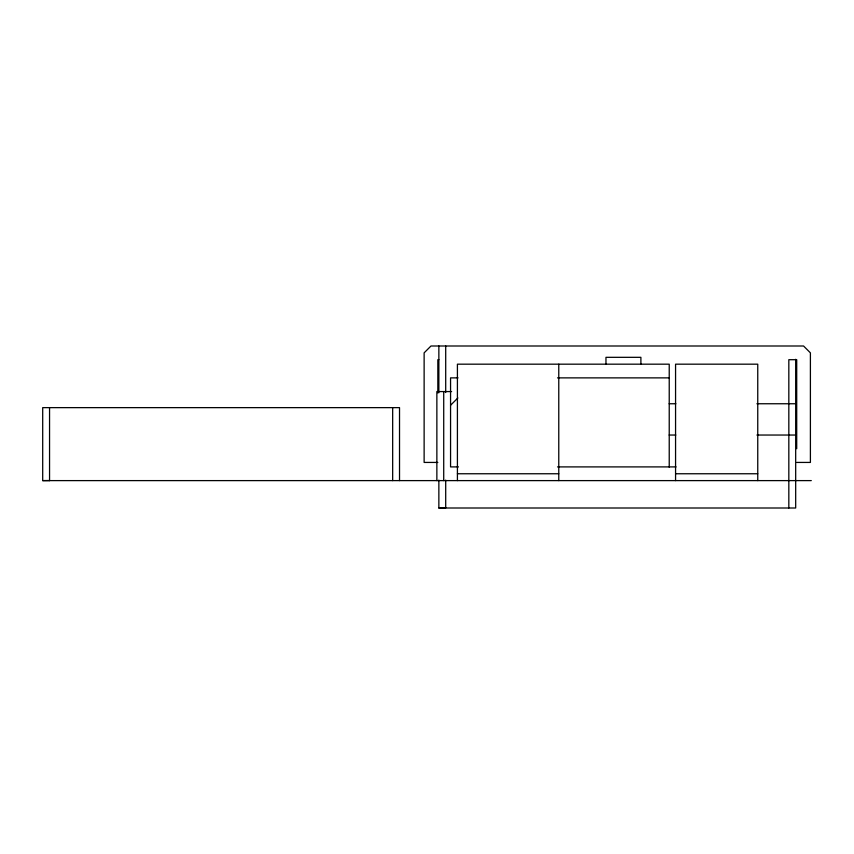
<?xml version="1.0" encoding="UTF-8"?>
<svg xmlns="http://www.w3.org/2000/svg" width="854" height="854" viewBox="0 0 854 854"><rect width="100%" height="100%" fill="white"/><g stroke="black" fill="none" stroke-linecap="round" stroke-linejoin="round"><path stroke-width="1.28" d="M450.56 405.266L457.872 397.964M399.523 480.61L399.523 407.636L42.7 407.636L42.7 480.61L49.553 480.546M438.86 480.14L438.86 508.002L445.703 507.938L445.703 480.14M438.86 359.694L437.835 359.694L437.835 392.915M458.032 377.874L450.56 377.874L450.56 466.903L458.438 466.903M557.513 377.874L669.226 377.874M451.617 391.57L436.864 391.57L436.864 480.61M669.141 403.75L675.856 403.75M756.911 403.75L795.682 403.75M669.141 435.038L675.792 435.038M756.911 435.038L795.682 435.038M437.835 462.43L424.128 462.43L424.128 352.851L430.982 345.998L803.561 345.998L810.403 352.851L810.403 462.43L796.707 462.43M557.513 466.903L676.069 466.903M457.413 473.756L558.772 473.756M675.567 473.756L757.754 473.756M42.7 480.61L811.3 480.61M438.86 508.002L795.682 508.002L795.682 359.288M796.707 448.734L796.707 359.694L788.829 359.694L788.829 508.002M757.754 480.61L757.754 364.178L675.567 364.178L675.567 480.61M669.226 467.159L669.226 364.178L457.413 364.178L457.413 480.61M640.895 363.975L640.895 357.324L605.966 357.324L605.966 363.975M558.772 364.178L558.772 480.61M445.703 345.998L445.703 392.509M443.717 391.57L443.717 480.61M438.86 345.998L438.86 392.744M392.669 407.636L392.669 480.61M49.553 407.636L49.553 480.61"/></g></svg>
